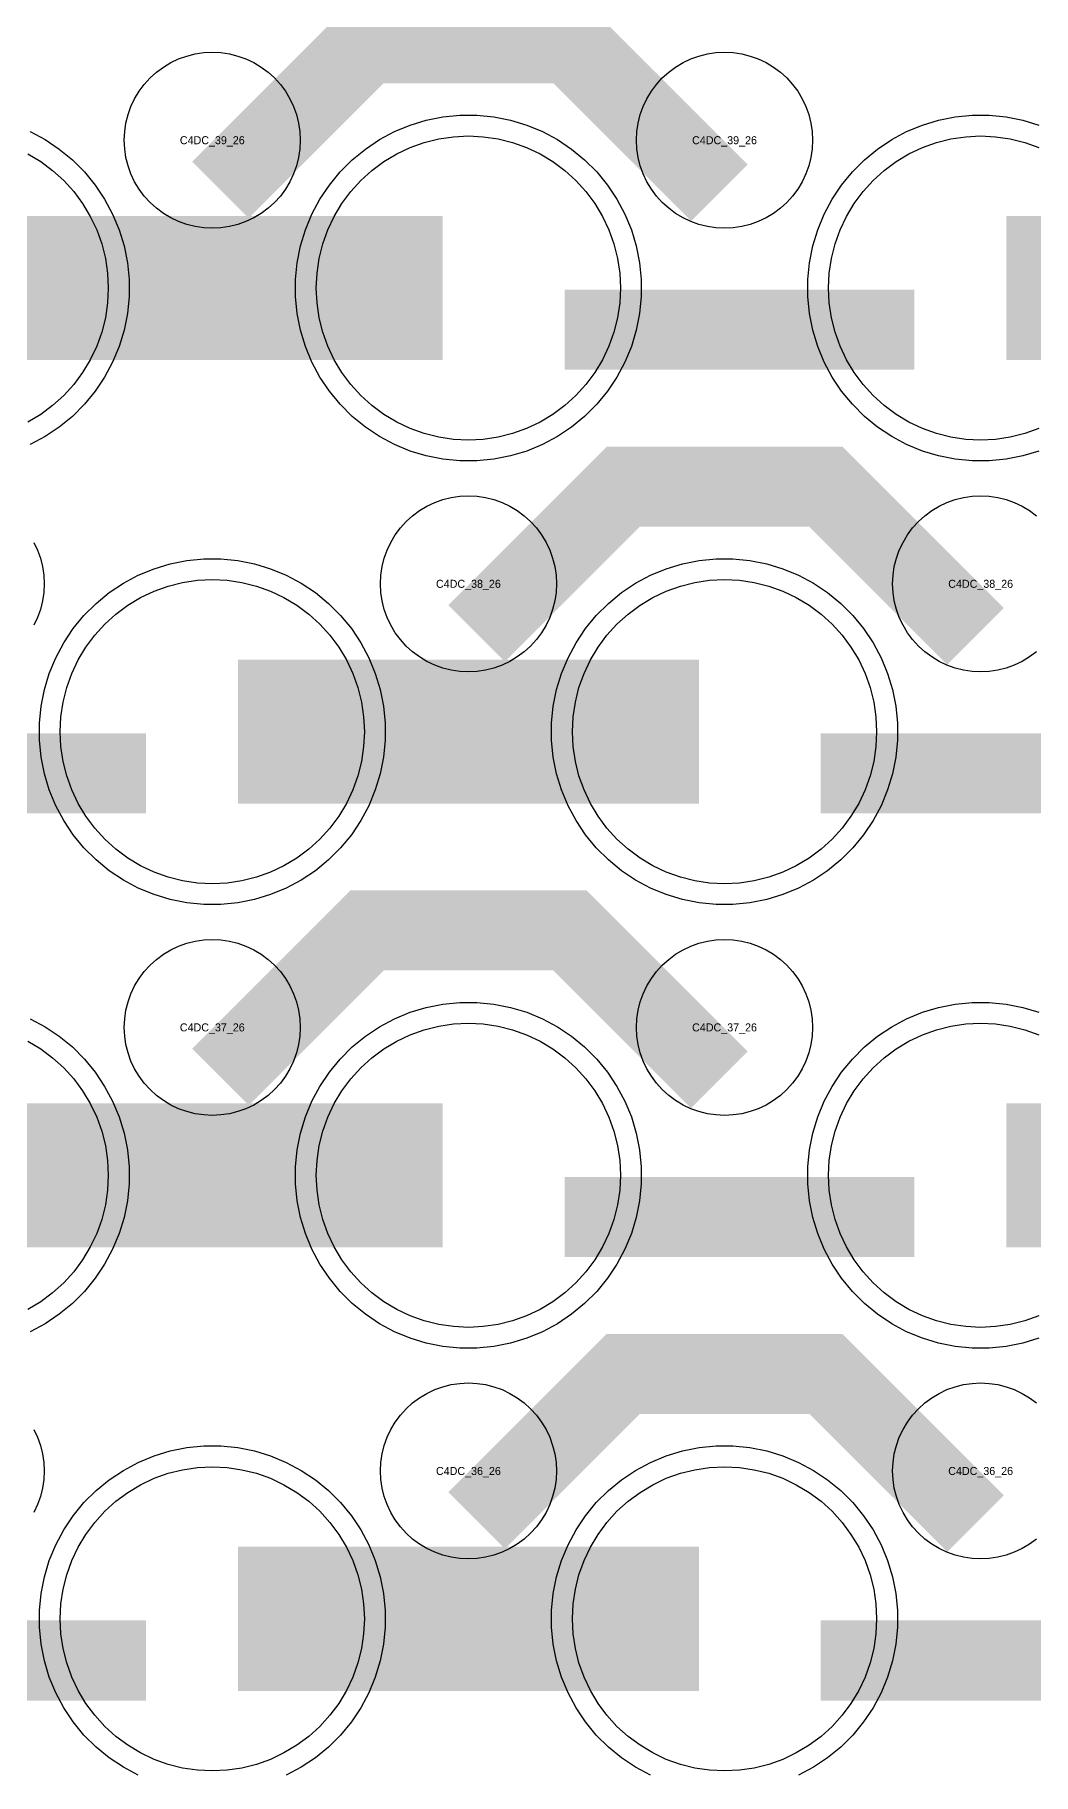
# Model space of a CAD drawing. Extents: x -11880 to 11880, y -14992 to 14992.
# Drawn here: x -3735 to -3424, y -9900 to -9356 of the extents above; entities that cross this region are included whole.
import ezdxf
from ezdxf.enums import TextEntityAlignment as Align

# ---------------------------------------------------------------- set-up
doc = ezdxf.new("R2010")
doc.units = 0
doc.header["$MEASUREMENT"] = 0
for name, color, linetype in [('GDS_775_DT_237', 138, 'CONTINUOUS'), ('RDL1_FS', 34, 'CONTINUOUS'), ('RDL_BS', 160, 'CONTINUOUS')]:
    doc.layers.add(name, color=color, linetype=linetype)

msp = doc.modelspace()

# ---------------------------------------------------------------- linework, layer by layer
at = {"layer": 'RDL1_FS', "color": 240, "true_color": 0xed1f24}
for points in [[(-3600, -9483.074), (-3604.657, -9482.845), (-3609.268, -9482.161), (-3613.791, -9481.029), (-3618.181, -9479.457), (-3622.395, -9477.465), (-3626.395, -9475.067), (-3630.14, -9472.289), (-3633.594, -9469.159), (-3636.724, -9465.705), (-3639.502, -9461.96), (-3641.9, -9457.96), (-3643.892, -9453.746), (-3645.464, -9449.356), (-3646.596, -9444.833), (-3647.28, -9440.222), (-3647.509, -9435.565), (-3647.28, -9430.908), (-3646.596, -9426.297), (-3645.464, -9421.774), (-3643.892, -9417.384), (-3641.9, -9413.17), (-3639.502, -9409.17), (-3636.724, -9405.425), (-3633.594, -9401.971), (-3630.14, -9398.841), (-3626.395, -9396.063), (-3622.395, -9393.665), (-3618.181, -9391.673), (-3613.791, -9390.101), (-3609.268, -9388.969), (-3604.657, -9388.285), (-3600, -9388.056), (-3595.343, -9388.285), (-3590.732, -9388.969), (-3586.209, -9390.101), (-3581.819, -9391.673), (-3577.605, -9393.665), (-3573.605, -9396.063), (-3569.86, -9398.841), (-3566.406, -9401.971), (-3563.276, -9405.425), (-3560.498, -9409.17), (-3558.1, -9413.17), (-3556.108, -9417.384), (-3554.536, -9421.774), (-3553.404, -9426.297), (-3552.72, -9430.908), (-3552.491, -9435.565), (-3552.72, -9440.222), (-3553.404, -9444.833), (-3554.536, -9449.356), (-3556.108, -9453.746), (-3558.1, -9457.96), (-3560.498, -9461.96), (-3563.276, -9465.705), (-3566.406, -9469.159), (-3569.86, -9472.289), (-3573.605, -9475.067), (-3577.605, -9477.465), (-3581.819, -9479.457), (-3586.209, -9481.029), (-3590.732, -9482.161), (-3595.343, -9482.845)], [(-3680, -9898.769), (-3684.657, -9898.54), (-3689.268, -9897.856), (-3693.791, -9896.724), (-3698.181, -9895.152), (-3702.395, -9893.16), (-3706.395, -9890.762), (-3710.14, -9887.984), (-3713.594, -9884.854), (-3716.724, -9881.4), (-3719.502, -9877.655), (-3721.9, -9873.655), (-3723.892, -9869.441), (-3725.464, -9865.051), (-3726.596, -9860.528), (-3727.28, -9855.917), (-3727.509, -9851.26), (-3727.28, -9846.603), (-3726.596, -9841.992), (-3725.464, -9837.469), (-3723.892, -9833.079), (-3721.9, -9828.865), (-3719.502, -9824.865), (-3716.724, -9821.12), (-3713.594, -9817.666), (-3710.14, -9814.536), (-3706.395, -9811.758), (-3702.395, -9809.36), (-3698.181, -9807.368), (-3693.791, -9805.796), (-3689.268, -9804.664), (-3684.657, -9803.98), (-3680, -9803.751), (-3675.343, -9803.98), (-3670.732, -9804.664), (-3666.209, -9805.796), (-3661.819, -9807.368), (-3657.605, -9809.36), (-3653.605, -9811.758), (-3649.86, -9814.536), (-3646.406, -9817.666), (-3643.276, -9821.12), (-3640.498, -9824.865), (-3638.1, -9828.865), (-3636.108, -9833.079), (-3634.536, -9837.469), (-3633.404, -9841.992), (-3632.72, -9846.603), (-3632.491, -9851.26), (-3632.72, -9855.917), (-3633.404, -9860.528), (-3634.536, -9865.051), (-3636.108, -9869.441), (-3638.1, -9873.655), (-3640.498, -9877.655), (-3643.276, -9881.4), (-3646.406, -9884.854), (-3649.86, -9887.984), (-3653.605, -9890.762), (-3657.605, -9893.16), (-3661.819, -9895.152), (-3666.209, -9896.724), (-3670.732, -9897.856), (-3675.343, -9898.54)], [(-3520, -9898.769), (-3524.657, -9898.54), (-3529.268, -9897.856), (-3533.791, -9896.724), (-3538.181, -9895.152), (-3542.395, -9893.16), (-3546.395, -9890.762), (-3550.14, -9887.984), (-3553.594, -9884.854), (-3556.724, -9881.4), (-3559.502, -9877.655), (-3561.9, -9873.655), (-3563.892, -9869.441), (-3565.464, -9865.051), (-3566.596, -9860.528), (-3567.28, -9855.917), (-3567.509, -9851.26), (-3567.28, -9846.603), (-3566.596, -9841.992), (-3565.464, -9837.469), (-3563.892, -9833.079), (-3561.9, -9828.865), (-3559.502, -9824.865), (-3556.724, -9821.12), (-3553.594, -9817.666), (-3550.14, -9814.536), (-3546.395, -9811.758), (-3542.395, -9809.36), (-3538.181, -9807.368), (-3533.791, -9805.796), (-3529.268, -9804.664), (-3524.657, -9803.98), (-3520, -9803.751), (-3515.343, -9803.98), (-3510.732, -9804.664), (-3506.209, -9805.796), (-3501.819, -9807.368), (-3497.605, -9809.36), (-3493.605, -9811.758), (-3489.86, -9814.536), (-3486.406, -9817.666), (-3483.276, -9821.12), (-3480.498, -9824.865), (-3478.1, -9828.865), (-3476.108, -9833.079), (-3474.536, -9837.469), (-3473.404, -9841.992), (-3472.72, -9846.603), (-3472.491, -9851.26), (-3472.72, -9855.917), (-3473.404, -9860.528), (-3474.536, -9865.051), (-3476.108, -9869.441), (-3478.1, -9873.655), (-3480.498, -9877.655), (-3483.276, -9881.4), (-3486.406, -9884.854), (-3489.86, -9887.984), (-3493.605, -9890.762), (-3497.605, -9893.16), (-3501.819, -9895.152), (-3506.209, -9896.724), (-3510.732, -9897.856), (-3515.343, -9898.54)]]:
    msp.add_lwpolyline(points, close=True, dxfattribs=at)
for points in [[(-3421.819, -9479.457), (-3426.209, -9481.029), (-3430.732, -9482.161), (-3435.343, -9482.845), (-3440, -9483.074), (-3444.657, -9482.845), (-3449.268, -9482.161), (-3453.791, -9481.029), (-3458.181, -9479.457), (-3462.395, -9477.465), (-3466.395, -9475.067), (-3470.14, -9472.289), (-3473.594, -9469.159), (-3476.724, -9465.705), (-3479.502, -9461.96), (-3481.9, -9457.96), (-3483.892, -9453.746), (-3485.464, -9449.356), (-3486.596, -9444.833), (-3487.28, -9440.222), (-3487.509, -9435.565), (-3487.28, -9430.908), (-3486.596, -9426.297), (-3485.464, -9421.774), (-3483.892, -9417.384), (-3481.9, -9413.17), (-3479.502, -9409.17), (-3476.724, -9405.425), (-3473.594, -9401.971), (-3470.14, -9398.841), (-3466.395, -9396.063), (-3462.395, -9393.665), (-3458.181, -9391.673), (-3453.791, -9390.101), (-3449.268, -9388.969), (-3444.657, -9388.285), (-3440, -9388.056), (-3435.343, -9388.285), (-3430.732, -9388.969), (-3426.209, -9390.101), (-3421.819, -9391.673)], [(-3737.605, -9393.665), (-3733.605, -9396.063), (-3729.86, -9398.841), (-3726.406, -9401.971), (-3723.276, -9405.425), (-3720.498, -9409.17), (-3718.1, -9413.17), (-3716.108, -9417.384), (-3714.536, -9421.774), (-3713.404, -9426.297), (-3712.72, -9430.908), (-3712.491, -9435.565), (-3712.72, -9440.222), (-3713.404, -9444.833), (-3714.536, -9449.356), (-3716.108, -9453.746), (-3718.1, -9457.96), (-3720.498, -9461.96), (-3723.276, -9465.705), (-3726.406, -9469.159), (-3729.86, -9472.289), (-3733.605, -9475.067), (-3737.605, -9477.465)]]:
    msp.add_lwpolyline(points, dxfattribs=at)
for points in [[(-3751.998, -9435.565, 45, 45, 0), (-3679.998, -9435.565, 45, 45, 0)], [(-3679.998, -9435.565, 45, 45, 0), (-3607.998, -9435.565, 45, 45, 0)], [(-3431.998, -9435.565, 45, 45, 0), (-3359.998, -9435.565, 45, 45, 0)], [(-3671.998, -9851.26, 45, 45, 0), (-3599.998, -9851.26, 45, 45, 0)], [(-3599.998, -9851.26, 45, 45, 0), (-3527.998, -9851.26, 45, 45, 0)]]:
    msp.add_lwpolyline(points, format="xyseb", dxfattribs=at)
at = {"layer": 'RDL1_FS'}
for points in [[(-3680, -9621.639), (-3684.657, -9621.41), (-3689.268, -9620.726), (-3693.791, -9619.594), (-3698.181, -9618.022), (-3702.395, -9616.03), (-3706.395, -9613.632), (-3710.14, -9610.854), (-3713.594, -9607.724), (-3716.724, -9604.27), (-3719.502, -9600.525), (-3721.9, -9596.525), (-3723.892, -9592.311), (-3725.464, -9587.921), (-3726.596, -9583.398), (-3727.28, -9578.787), (-3727.509, -9574.13), (-3727.28, -9569.473), (-3726.596, -9564.862), (-3725.464, -9560.339), (-3723.892, -9555.949), (-3721.9, -9551.735), (-3719.502, -9547.735), (-3716.724, -9543.99), (-3713.594, -9540.536), (-3710.14, -9537.406), (-3706.395, -9534.628), (-3702.395, -9532.23), (-3698.181, -9530.238), (-3693.791, -9528.666), (-3689.268, -9527.534), (-3684.657, -9526.85), (-3680, -9526.621), (-3675.343, -9526.85), (-3670.732, -9527.534), (-3666.209, -9528.666), (-3661.819, -9530.238), (-3657.605, -9532.23), (-3653.605, -9534.628), (-3649.86, -9537.406), (-3646.406, -9540.536), (-3643.276, -9543.99), (-3640.498, -9547.735), (-3638.1, -9551.735), (-3636.108, -9555.949), (-3634.536, -9560.339), (-3633.404, -9564.862), (-3632.72, -9569.473), (-3632.491, -9574.13), (-3632.72, -9578.787), (-3633.404, -9583.398), (-3634.536, -9587.921), (-3636.108, -9592.311), (-3638.1, -9596.525), (-3640.498, -9600.525), (-3643.276, -9604.27), (-3646.406, -9607.724), (-3649.86, -9610.854), (-3653.605, -9613.632), (-3657.605, -9616.03), (-3661.819, -9618.022), (-3666.209, -9619.594), (-3670.732, -9620.726), (-3675.343, -9621.41)], [(-3520, -9621.639), (-3524.657, -9621.41), (-3529.268, -9620.726), (-3533.791, -9619.594), (-3538.181, -9618.022), (-3542.395, -9616.03), (-3546.395, -9613.632), (-3550.14, -9610.854), (-3553.594, -9607.724), (-3556.724, -9604.27), (-3559.502, -9600.525), (-3561.9, -9596.525), (-3563.892, -9592.311), (-3565.464, -9587.921), (-3566.596, -9583.398), (-3567.28, -9578.787), (-3567.509, -9574.13), (-3567.28, -9569.473), (-3566.596, -9564.862), (-3565.464, -9560.339), (-3563.892, -9555.949), (-3561.9, -9551.735), (-3559.502, -9547.735), (-3556.724, -9543.99), (-3553.594, -9540.536), (-3550.14, -9537.406), (-3546.395, -9534.628), (-3542.395, -9532.23), (-3538.181, -9530.238), (-3533.791, -9528.666), (-3529.268, -9527.534), (-3524.657, -9526.85), (-3520, -9526.621), (-3515.343, -9526.85), (-3510.732, -9527.534), (-3506.209, -9528.666), (-3501.819, -9530.238), (-3497.605, -9532.23), (-3493.605, -9534.628), (-3489.86, -9537.406), (-3486.406, -9540.536), (-3483.276, -9543.99), (-3480.498, -9547.735), (-3478.1, -9551.735), (-3476.108, -9555.949), (-3474.536, -9560.339), (-3473.404, -9564.862), (-3472.72, -9569.473), (-3472.491, -9574.13), (-3472.72, -9578.787), (-3473.404, -9583.398), (-3474.536, -9587.921), (-3476.108, -9592.311), (-3478.1, -9596.525), (-3480.498, -9600.525), (-3483.276, -9604.27), (-3486.406, -9607.724), (-3489.86, -9610.854), (-3493.605, -9613.632), (-3497.605, -9616.03), (-3501.819, -9618.022), (-3506.209, -9619.594), (-3510.732, -9620.726), (-3515.343, -9621.41)], [(-3600, -9760.204), (-3604.657, -9759.975), (-3609.268, -9759.291), (-3613.791, -9758.159), (-3618.181, -9756.587), (-3622.395, -9754.595), (-3626.395, -9752.197), (-3630.14, -9749.419), (-3633.594, -9746.289), (-3636.724, -9742.835), (-3639.502, -9739.09), (-3641.9, -9735.09), (-3643.892, -9730.876), (-3645.464, -9726.486), (-3646.596, -9721.963), (-3647.28, -9717.352), (-3647.509, -9712.695), (-3647.28, -9708.038), (-3646.596, -9703.427), (-3645.464, -9698.904), (-3643.892, -9694.514), (-3641.9, -9690.3), (-3639.502, -9686.3), (-3636.724, -9682.555), (-3633.594, -9679.101), (-3630.14, -9675.971), (-3626.395, -9673.193), (-3622.395, -9670.795), (-3618.181, -9668.803), (-3613.791, -9667.231), (-3609.268, -9666.099), (-3604.657, -9665.415), (-3600, -9665.186), (-3595.343, -9665.415), (-3590.732, -9666.099), (-3586.209, -9667.231), (-3581.819, -9668.803), (-3577.605, -9670.795), (-3573.605, -9673.193), (-3569.86, -9675.971), (-3566.406, -9679.101), (-3563.276, -9682.555), (-3560.498, -9686.3), (-3558.1, -9690.3), (-3556.108, -9694.514), (-3554.536, -9698.904), (-3553.404, -9703.427), (-3552.72, -9708.038), (-3552.491, -9712.695), (-3552.72, -9717.352), (-3553.404, -9721.963), (-3554.536, -9726.486), (-3556.108, -9730.876), (-3558.1, -9735.09), (-3560.498, -9739.09), (-3563.276, -9742.835), (-3566.406, -9746.289), (-3569.86, -9749.419), (-3573.605, -9752.197), (-3577.605, -9754.595), (-3581.819, -9756.587), (-3586.209, -9758.159), (-3590.732, -9759.291), (-3595.343, -9759.975)]]:
    msp.add_lwpolyline(points, close=True, dxfattribs=at)
for points in [[(-3671.998, -9574.13, 45, 45, 0), (-3599.998, -9574.13, 45, 45, 0)], [(-3599.998, -9574.13, 45, 45, 0), (-3527.998, -9574.13, 45, 45, 0)], [(-3751.998, -9712.695, 45, 45, 0), (-3679.998, -9712.695, 45, 45, 0)], [(-3679.998, -9712.695, 45, 45, 0), (-3607.998, -9712.695, 45, 45, 0)], [(-3431.998, -9712.695, 45, 45, 0), (-3359.998, -9712.695, 45, 45, 0)]]:
    msp.add_lwpolyline(points, format="xyseb", dxfattribs=at)
for points in [[(-3421.819, -9756.587), (-3426.209, -9758.159), (-3430.732, -9759.291), (-3435.343, -9759.975), (-3440, -9760.204), (-3444.657, -9759.975), (-3449.268, -9759.291), (-3453.791, -9758.159), (-3458.181, -9756.587), (-3462.395, -9754.595), (-3466.395, -9752.197), (-3470.14, -9749.419), (-3473.594, -9746.289), (-3476.724, -9742.835), (-3479.502, -9739.09), (-3481.9, -9735.09), (-3483.892, -9730.876), (-3485.464, -9726.486), (-3486.596, -9721.963), (-3487.28, -9717.352), (-3487.509, -9712.695), (-3487.28, -9708.038), (-3486.596, -9703.427), (-3485.464, -9698.904), (-3483.892, -9694.514), (-3481.9, -9690.3), (-3479.502, -9686.3), (-3476.724, -9682.555), (-3473.594, -9679.101), (-3470.14, -9675.971), (-3466.395, -9673.193), (-3462.395, -9670.795), (-3458.181, -9668.803), (-3453.791, -9667.231), (-3449.268, -9666.099), (-3444.657, -9665.415), (-3440, -9665.186), (-3435.343, -9665.415), (-3430.732, -9666.099), (-3426.209, -9667.231), (-3421.819, -9668.803)], [(-3737.605, -9670.795), (-3733.605, -9673.193), (-3729.86, -9675.971), (-3726.406, -9679.101), (-3723.276, -9682.555), (-3720.498, -9686.3), (-3718.1, -9690.3), (-3716.108, -9694.514), (-3714.536, -9698.904), (-3713.404, -9703.427), (-3712.72, -9708.038), (-3712.491, -9712.695), (-3712.72, -9717.352), (-3713.404, -9721.963), (-3714.536, -9726.486), (-3716.108, -9730.876), (-3718.1, -9735.09), (-3720.498, -9739.09), (-3723.276, -9742.835), (-3726.406, -9746.289), (-3729.86, -9749.419), (-3733.605, -9752.197), (-3737.605, -9754.595)]]:
    msp.add_lwpolyline(points, dxfattribs=at)
at = {"layer": 'RDL_BS'}
for points in [[(-3677.438, -9404.879, 25, 25, 0), (-3631.623, -9359.064, 25, 25, 0), (-3598.07, -9359.064, 25, 25, 0)], [(-3521.599, -9405.778, 25, 25, 0), (-3568.313, -9359.064, 25, 25, 0), (-3598.071, -9359.064, 25, 25, 0)], [(-3597.438, -9543.444, 25, 25, 0), (-3551.623, -9497.629, 25, 25, 0), (-3518.07, -9497.629, 25, 25, 0)], [(-3441.599, -9544.343, 25, 25, 0), (-3488.313, -9497.629, 25, 25, 0), (-3518.071, -9497.629, 25, 25, 0)], [(-3809.984, -9587.143, 25, 25, 0), (-3700.719, -9587.143, 25, 25, 0)], [(-3489.984, -9587.143, 25, 25, 0), (-3380.719, -9587.143, 25, 25, 0)], [(-3677.438, -9682.009, 25, 25, 0), (-3631.623, -9636.194, 25, 25, 0), (-3598.07, -9636.194, 25, 25, 0)], [(-3521.599, -9682.908, 25, 25, 0), (-3568.313, -9636.194, 25, 25, 0), (-3598.071, -9636.194, 25, 25, 0)], [(-3569.984, -9725.708, 25, 25, 0), (-3460.719, -9725.708, 25, 25, 0)], [(-3597.438, -9820.574, 25, 25, 0), (-3551.623, -9774.759, 25, 25, 0), (-3518.07, -9774.759, 25, 25, 0)], [(-3441.599, -9821.473, 25, 25, 0), (-3488.313, -9774.759, 25, 25, 0), (-3518.071, -9774.759, 25, 25, 0)]]:
    msp.add_lwpolyline(points, format="xyseb", dxfattribs=at)
for points in [[(-3680, -9416.871), (-3682.693, -9416.739), (-3685.365, -9416.343), (-3687.984, -9415.686), (-3690.519, -9414.779), (-3692.956, -9413.627), (-3695.28, -9412.234), (-3697.443, -9410.631), (-3699.442, -9408.819), (-3701.254, -9406.82), (-3702.857, -9404.657), (-3704.25, -9402.333), (-3705.402, -9399.896), (-3706.309, -9397.361), (-3706.966, -9394.742), (-3707.362, -9392.07), (-3707.494, -9389.377), (-3707.362, -9386.684), (-3706.966, -9384.012), (-3706.309, -9381.393), (-3705.402, -9378.858), (-3704.25, -9376.421), (-3702.857, -9374.097), (-3701.254, -9371.934), (-3699.442, -9369.935), (-3697.443, -9368.123), (-3695.28, -9366.52), (-3692.956, -9365.127), (-3690.519, -9363.975), (-3687.984, -9363.068), (-3685.365, -9362.411), (-3682.693, -9362.015), (-3680, -9361.883), (-3677.307, -9362.015), (-3674.635, -9362.411), (-3672.016, -9363.068), (-3669.481, -9363.975), (-3667.044, -9365.127), (-3664.72, -9366.52), (-3662.557, -9368.123), (-3660.558, -9369.935), (-3658.746, -9371.934), (-3657.143, -9374.097), (-3655.75, -9376.421), (-3654.598, -9378.858), (-3653.691, -9381.393), (-3653.034, -9384.012), (-3652.638, -9386.684), (-3652.506, -9389.377), (-3652.638, -9392.07), (-3653.034, -9394.742), (-3653.691, -9397.361), (-3654.598, -9399.896), (-3655.75, -9402.333), (-3657.143, -9404.657), (-3658.746, -9406.82), (-3660.558, -9408.819), (-3662.557, -9410.631), (-3664.72, -9412.234), (-3667.044, -9413.627), (-3669.481, -9414.779), (-3672.016, -9415.686), (-3674.635, -9416.343), (-3677.307, -9416.739)], [(-3520, -9416.871), (-3522.693, -9416.739), (-3525.365, -9416.343), (-3527.984, -9415.686), (-3530.519, -9414.779), (-3532.956, -9413.627), (-3535.28, -9412.234), (-3537.443, -9410.631), (-3539.442, -9408.819), (-3541.254, -9406.82), (-3542.857, -9404.657), (-3544.25, -9402.333), (-3545.402, -9399.896), (-3546.309, -9397.361), (-3546.966, -9394.742), (-3547.362, -9392.07), (-3547.494, -9389.377), (-3547.362, -9386.684), (-3546.966, -9384.012), (-3546.309, -9381.393), (-3545.402, -9378.858), (-3544.25, -9376.421), (-3542.857, -9374.097), (-3541.254, -9371.934), (-3539.442, -9369.935), (-3537.443, -9368.123), (-3535.28, -9366.52), (-3532.956, -9365.127), (-3530.519, -9363.975), (-3527.984, -9363.068), (-3525.365, -9362.411), (-3522.693, -9362.015), (-3520, -9361.883), (-3517.307, -9362.015), (-3514.635, -9362.411), (-3512.016, -9363.068), (-3509.481, -9363.975), (-3507.044, -9365.127), (-3504.72, -9366.52), (-3502.557, -9368.123), (-3500.558, -9369.935), (-3498.746, -9371.934), (-3497.143, -9374.097), (-3495.75, -9376.421), (-3494.598, -9378.858), (-3493.691, -9381.393), (-3493.034, -9384.012), (-3492.638, -9386.684), (-3492.506, -9389.377), (-3492.638, -9392.07), (-3493.034, -9394.742), (-3493.691, -9397.361), (-3494.598, -9399.896), (-3495.75, -9402.333), (-3497.143, -9404.657), (-3498.746, -9406.82), (-3500.558, -9408.819), (-3502.557, -9410.631), (-3504.72, -9412.234), (-3507.044, -9413.627), (-3509.481, -9414.779), (-3512.016, -9415.686), (-3514.635, -9416.343), (-3517.307, -9416.739)], [(-3600, -9555.436), (-3602.693, -9555.304), (-3605.365, -9554.908), (-3607.984, -9554.251), (-3610.519, -9553.344), (-3612.956, -9552.192), (-3615.28, -9550.799), (-3617.443, -9549.196), (-3619.442, -9547.384), (-3621.254, -9545.385), (-3622.857, -9543.222), (-3624.25, -9540.898), (-3625.402, -9538.461), (-3626.309, -9535.926), (-3626.966, -9533.307), (-3627.362, -9530.635), (-3627.494, -9527.942), (-3627.362, -9525.249), (-3626.966, -9522.577), (-3626.309, -9519.958), (-3625.402, -9517.423), (-3624.25, -9514.986), (-3622.857, -9512.662), (-3621.254, -9510.499), (-3619.442, -9508.5), (-3617.443, -9506.688), (-3615.28, -9505.085), (-3612.956, -9503.692), (-3610.519, -9502.54), (-3607.984, -9501.633), (-3605.365, -9500.976), (-3602.693, -9500.58), (-3600, -9500.448), (-3597.307, -9500.58), (-3594.635, -9500.976), (-3592.016, -9501.633), (-3589.481, -9502.54), (-3587.044, -9503.692), (-3584.72, -9505.085), (-3582.557, -9506.688), (-3580.558, -9508.5), (-3578.746, -9510.499), (-3577.143, -9512.662), (-3575.75, -9514.986), (-3574.598, -9517.423), (-3573.691, -9519.958), (-3573.034, -9522.577), (-3572.638, -9525.249), (-3572.506, -9527.942), (-3572.638, -9530.635), (-3573.034, -9533.307), (-3573.691, -9535.926), (-3574.598, -9538.461), (-3575.75, -9540.898), (-3577.143, -9543.222), (-3578.746, -9545.385), (-3580.558, -9547.384), (-3582.557, -9549.196), (-3584.72, -9550.799), (-3587.044, -9552.192), (-3589.481, -9553.344), (-3592.016, -9554.251), (-3594.635, -9554.908), (-3597.307, -9555.304)], [(-3682.644, -9628.13), (-3687.938, -9627.613), (-3693.165, -9626.567), (-3698.205, -9625.036), (-3703.115, -9623.005), (-3707.777, -9620.513), (-3712.191, -9617.566), (-3716.292, -9614.204), (-3720.074, -9610.422), (-3723.436, -9606.321), (-3726.383, -9601.907), (-3728.875, -9597.245), (-3730.906, -9592.335), (-3732.437, -9587.295), (-3733.483, -9582.068), (-3734, -9576.774), (-3734, -9571.486), (-3733.483, -9566.192), (-3732.437, -9560.965), (-3730.906, -9555.925), (-3728.875, -9551.015), (-3726.383, -9546.353), (-3723.436, -9541.939), (-3720.074, -9537.838), (-3716.292, -9534.056), (-3712.191, -9530.694), (-3707.777, -9527.747), (-3703.115, -9525.255), (-3698.205, -9523.224), (-3693.165, -9521.693), (-3687.938, -9520.647), (-3682.644, -9520.13), (-3677.356, -9520.13), (-3672.062, -9520.647), (-3666.835, -9521.693), (-3661.795, -9523.224), (-3656.885, -9525.255), (-3652.223, -9527.747), (-3647.809, -9530.694), (-3643.708, -9534.056), (-3639.926, -9537.838), (-3636.564, -9541.939), (-3633.617, -9546.353), (-3631.125, -9551.015), (-3629.094, -9555.925), (-3627.563, -9560.965), (-3626.517, -9566.192), (-3626, -9571.486), (-3626, -9576.774), (-3626.517, -9582.068), (-3627.563, -9587.295), (-3629.094, -9592.335), (-3631.125, -9597.245), (-3633.617, -9601.907), (-3636.564, -9606.321), (-3639.926, -9610.422), (-3643.708, -9614.204), (-3647.809, -9617.566), (-3652.223, -9620.513), (-3656.885, -9623.005), (-3661.795, -9625.036), (-3666.835, -9626.567), (-3672.062, -9627.613), (-3677.356, -9628.13)], [(-3522.644, -9628.13), (-3527.938, -9627.613), (-3533.165, -9626.567), (-3538.205, -9625.036), (-3543.115, -9623.005), (-3547.777, -9620.513), (-3552.191, -9617.566), (-3556.292, -9614.204), (-3560.074, -9610.422), (-3563.436, -9606.321), (-3566.383, -9601.907), (-3568.875, -9597.245), (-3570.906, -9592.335), (-3572.437, -9587.295), (-3573.483, -9582.068), (-3574, -9576.774), (-3574, -9571.486), (-3573.483, -9566.192), (-3572.437, -9560.965), (-3570.906, -9555.925), (-3568.875, -9551.015), (-3566.383, -9546.353), (-3563.436, -9541.939), (-3560.074, -9537.838), (-3556.292, -9534.056), (-3552.191, -9530.694), (-3547.777, -9527.747), (-3543.115, -9525.255), (-3538.205, -9523.224), (-3533.165, -9521.693), (-3527.938, -9520.647), (-3522.644, -9520.13), (-3517.356, -9520.13), (-3512.062, -9520.647), (-3506.835, -9521.693), (-3501.795, -9523.224), (-3496.885, -9525.255), (-3492.223, -9527.747), (-3487.809, -9530.694), (-3483.708, -9534.056), (-3479.926, -9537.838), (-3476.564, -9541.939), (-3473.617, -9546.353), (-3471.125, -9551.015), (-3469.094, -9555.925), (-3467.563, -9560.965), (-3466.517, -9566.192), (-3466, -9571.486), (-3466, -9576.774), (-3466.517, -9582.068), (-3467.563, -9587.295), (-3469.094, -9592.335), (-3471.125, -9597.245), (-3473.617, -9601.907), (-3476.564, -9606.321), (-3479.926, -9610.422), (-3483.708, -9614.204), (-3487.809, -9617.566), (-3492.223, -9620.513), (-3496.885, -9623.005), (-3501.795, -9625.036), (-3506.835, -9626.567), (-3512.062, -9627.613), (-3517.356, -9628.13)], [(-3680, -9694.001), (-3682.693, -9693.869), (-3685.365, -9693.473), (-3687.984, -9692.816), (-3690.519, -9691.909), (-3692.956, -9690.757), (-3695.28, -9689.364), (-3697.443, -9687.761), (-3699.442, -9685.949), (-3701.254, -9683.95), (-3702.857, -9681.787), (-3704.25, -9679.463), (-3705.402, -9677.026), (-3706.309, -9674.491), (-3706.966, -9671.872), (-3707.362, -9669.2), (-3707.494, -9666.507), (-3707.362, -9663.814), (-3706.966, -9661.142), (-3706.309, -9658.523), (-3705.402, -9655.988), (-3704.25, -9653.551), (-3702.857, -9651.227), (-3701.254, -9649.064), (-3699.442, -9647.065), (-3697.443, -9645.253), (-3695.28, -9643.65), (-3692.956, -9642.257), (-3690.519, -9641.105), (-3687.984, -9640.198), (-3685.365, -9639.541), (-3682.693, -9639.145), (-3680, -9639.013), (-3677.307, -9639.145), (-3674.635, -9639.541), (-3672.016, -9640.198), (-3669.481, -9641.105), (-3667.044, -9642.257), (-3664.72, -9643.65), (-3662.557, -9645.253), (-3660.558, -9647.065), (-3658.746, -9649.064), (-3657.143, -9651.227), (-3655.75, -9653.551), (-3654.598, -9655.988), (-3653.691, -9658.523), (-3653.034, -9661.142), (-3652.638, -9663.814), (-3652.506, -9666.507), (-3652.638, -9669.2), (-3653.034, -9671.872), (-3653.691, -9674.491), (-3654.598, -9677.026), (-3655.75, -9679.463), (-3657.143, -9681.787), (-3658.746, -9683.95), (-3660.558, -9685.949), (-3662.557, -9687.761), (-3664.72, -9689.364), (-3667.044, -9690.757), (-3669.481, -9691.909), (-3672.016, -9692.816), (-3674.635, -9693.473), (-3677.307, -9693.869)], [(-3520, -9694.001), (-3522.693, -9693.869), (-3525.365, -9693.473), (-3527.984, -9692.816), (-3530.519, -9691.909), (-3532.956, -9690.757), (-3535.28, -9689.364), (-3537.443, -9687.761), (-3539.442, -9685.949), (-3541.254, -9683.95), (-3542.857, -9681.787), (-3544.25, -9679.463), (-3545.402, -9677.026), (-3546.309, -9674.491), (-3546.966, -9671.872), (-3547.362, -9669.2), (-3547.494, -9666.507), (-3547.362, -9663.814), (-3546.966, -9661.142), (-3546.309, -9658.523), (-3545.402, -9655.988), (-3544.25, -9653.551), (-3542.857, -9651.227), (-3541.254, -9649.064), (-3539.442, -9647.065), (-3537.443, -9645.253), (-3535.28, -9643.65), (-3532.956, -9642.257), (-3530.519, -9641.105), (-3527.984, -9640.198), (-3525.365, -9639.541), (-3522.693, -9639.145), (-3520, -9639.013), (-3517.307, -9639.145), (-3514.635, -9639.541), (-3512.016, -9640.198), (-3509.481, -9641.105), (-3507.044, -9642.257), (-3504.72, -9643.65), (-3502.557, -9645.253), (-3500.558, -9647.065), (-3498.746, -9649.064), (-3497.143, -9651.227), (-3495.75, -9653.551), (-3494.598, -9655.988), (-3493.691, -9658.523), (-3493.034, -9661.142), (-3492.638, -9663.814), (-3492.506, -9666.507), (-3492.638, -9669.2), (-3493.034, -9671.872), (-3493.691, -9674.491), (-3494.598, -9677.026), (-3495.75, -9679.463), (-3497.143, -9681.787), (-3498.746, -9683.95), (-3500.558, -9685.949), (-3502.557, -9687.761), (-3504.72, -9689.364), (-3507.044, -9690.757), (-3509.481, -9691.909), (-3512.016, -9692.816), (-3514.635, -9693.473), (-3517.307, -9693.869)], [(-3602.644, -9766.695), (-3607.938, -9766.178), (-3613.165, -9765.132), (-3618.205, -9763.601), (-3623.115, -9761.57), (-3627.777, -9759.078), (-3632.191, -9756.131), (-3636.292, -9752.769), (-3640.074, -9748.987), (-3643.436, -9744.886), (-3646.383, -9740.472), (-3648.875, -9735.81), (-3650.906, -9730.9), (-3652.437, -9725.86), (-3653.483, -9720.633), (-3654, -9715.339), (-3654, -9710.051), (-3653.483, -9704.757), (-3652.437, -9699.53), (-3650.906, -9694.49), (-3648.875, -9689.58), (-3646.383, -9684.918), (-3643.436, -9680.504), (-3640.074, -9676.403), (-3636.292, -9672.621), (-3632.191, -9669.259), (-3627.777, -9666.312), (-3623.115, -9663.82), (-3618.205, -9661.789), (-3613.165, -9660.258), (-3607.938, -9659.212), (-3602.644, -9658.695), (-3597.356, -9658.695), (-3592.062, -9659.212), (-3586.835, -9660.258), (-3581.795, -9661.789), (-3576.885, -9663.82), (-3572.223, -9666.312), (-3567.809, -9669.259), (-3563.708, -9672.621), (-3559.926, -9676.403), (-3556.564, -9680.504), (-3553.617, -9684.918), (-3551.125, -9689.58), (-3549.094, -9694.49), (-3547.563, -9699.53), (-3546.517, -9704.757), (-3546, -9710.051), (-3546, -9715.339), (-3546.517, -9720.633), (-3547.563, -9725.86), (-3549.094, -9730.9), (-3551.125, -9735.81), (-3553.617, -9740.472), (-3556.564, -9744.886), (-3559.926, -9748.987), (-3563.708, -9752.769), (-3567.809, -9756.131), (-3572.223, -9759.078), (-3576.885, -9761.57), (-3581.795, -9763.601), (-3586.835, -9765.132), (-3592.062, -9766.178), (-3597.356, -9766.695)], [(-3600, -9832.566), (-3602.693, -9832.434), (-3605.365, -9832.038), (-3607.984, -9831.381), (-3610.519, -9830.474), (-3612.956, -9829.322), (-3615.28, -9827.929), (-3617.443, -9826.326), (-3619.442, -9824.514), (-3621.254, -9822.515), (-3622.857, -9820.352), (-3624.25, -9818.028), (-3625.402, -9815.591), (-3626.309, -9813.056), (-3626.966, -9810.437), (-3627.362, -9807.765), (-3627.494, -9805.072), (-3627.362, -9802.379), (-3626.966, -9799.707), (-3626.309, -9797.088), (-3625.402, -9794.553), (-3624.25, -9792.116), (-3622.857, -9789.792), (-3621.254, -9787.629), (-3619.442, -9785.63), (-3617.443, -9783.818), (-3615.28, -9782.215), (-3612.956, -9780.822), (-3610.519, -9779.67), (-3607.984, -9778.763), (-3605.365, -9778.106), (-3602.693, -9777.71), (-3600, -9777.578), (-3597.307, -9777.71), (-3594.635, -9778.106), (-3592.016, -9778.763), (-3589.481, -9779.67), (-3587.044, -9780.822), (-3584.72, -9782.215), (-3582.557, -9783.818), (-3580.558, -9785.63), (-3578.746, -9787.629), (-3577.143, -9789.792), (-3575.75, -9792.116), (-3574.598, -9794.553), (-3573.691, -9797.088), (-3573.034, -9799.707), (-3572.638, -9802.379), (-3572.506, -9805.072), (-3572.638, -9807.765), (-3573.034, -9810.437), (-3573.691, -9813.056), (-3574.598, -9815.591), (-3575.75, -9818.028), (-3577.143, -9820.352), (-3578.746, -9822.515), (-3580.558, -9824.514), (-3582.557, -9826.326), (-3584.72, -9827.929), (-3587.044, -9829.322), (-3589.481, -9830.474), (-3592.016, -9831.381), (-3594.635, -9832.038), (-3597.307, -9832.434)]]:
    msp.add_lwpolyline(points, close=True, dxfattribs=at)
at = {"layer": 'RDL_BS', "color": 240, "true_color": 0xed1f24}
msp.add_lwpolyline([(-3602.644, -9489.565), (-3607.938, -9489.048), (-3613.165, -9488.002), (-3618.205, -9486.471), (-3623.115, -9484.44), (-3627.777, -9481.948), (-3632.191, -9479.001), (-3636.292, -9475.639), (-3640.074, -9471.857), (-3643.436, -9467.756), (-3646.383, -9463.342), (-3648.875, -9458.68), (-3650.906, -9453.77), (-3652.437, -9448.73), (-3653.483, -9443.503), (-3654, -9438.209), (-3654, -9432.921), (-3653.483, -9427.627), (-3652.437, -9422.4), (-3650.906, -9417.36), (-3648.875, -9412.45), (-3646.383, -9407.788), (-3643.436, -9403.374), (-3640.074, -9399.273), (-3636.292, -9395.491), (-3632.191, -9392.129), (-3627.777, -9389.182), (-3623.115, -9386.69), (-3618.205, -9384.659), (-3613.165, -9383.128), (-3607.938, -9382.082), (-3602.644, -9381.565), (-3597.356, -9381.565), (-3592.062, -9382.082), (-3586.835, -9383.128), (-3581.795, -9384.659), (-3576.885, -9386.69), (-3572.223, -9389.182), (-3567.809, -9392.129), (-3563.708, -9395.491), (-3559.926, -9399.273), (-3556.564, -9403.374), (-3553.617, -9407.788), (-3551.125, -9412.45), (-3549.094, -9417.36), (-3547.563, -9422.4), (-3546.517, -9427.627), (-3546, -9432.921), (-3546, -9438.209), (-3546.517, -9443.503), (-3547.563, -9448.73), (-3549.094, -9453.77), (-3551.125, -9458.68), (-3553.617, -9463.342), (-3556.564, -9467.756), (-3559.926, -9471.857), (-3563.708, -9475.639), (-3567.809, -9479.001), (-3572.223, -9481.948), (-3576.885, -9484.44), (-3581.795, -9486.471), (-3586.835, -9488.002), (-3592.062, -9489.048), (-3597.356, -9489.565)], close=True, dxfattribs=at)
for points in [[(-3421.795, -9486.471), (-3426.835, -9488.002), (-3432.062, -9489.048), (-3437.356, -9489.565), (-3442.644, -9489.565), (-3447.938, -9489.048), (-3453.165, -9488.002), (-3458.205, -9486.471), (-3463.115, -9484.44), (-3467.777, -9481.948), (-3472.191, -9479.001), (-3476.292, -9475.639), (-3480.074, -9471.857), (-3483.436, -9467.756), (-3486.383, -9463.342), (-3488.875, -9458.68), (-3490.906, -9453.77), (-3492.437, -9448.73), (-3493.483, -9443.503), (-3494, -9438.209), (-3494, -9432.921), (-3493.483, -9427.627), (-3492.437, -9422.4), (-3490.906, -9417.36), (-3488.875, -9412.45), (-3486.383, -9407.788), (-3483.436, -9403.374), (-3480.074, -9399.273), (-3476.292, -9395.491), (-3472.191, -9392.129), (-3467.777, -9389.182), (-3463.115, -9386.69), (-3458.205, -9384.659), (-3453.165, -9383.128), (-3447.938, -9382.082), (-3442.644, -9381.565), (-3437.356, -9381.565), (-3432.062, -9382.082), (-3426.835, -9383.128), (-3421.795, -9384.659)], [(-3736.885, -9386.69), (-3732.223, -9389.182), (-3727.809, -9392.129), (-3723.708, -9395.491), (-3719.926, -9399.273), (-3716.564, -9403.374), (-3713.617, -9407.788), (-3711.125, -9412.45), (-3709.094, -9417.36), (-3707.563, -9422.4), (-3706.517, -9427.627), (-3706, -9432.921), (-3706, -9438.209), (-3706.517, -9443.503), (-3707.563, -9448.73), (-3709.094, -9453.77), (-3711.125, -9458.68), (-3713.617, -9463.342), (-3716.564, -9467.756), (-3719.926, -9471.857), (-3723.708, -9475.639), (-3727.809, -9479.001), (-3732.223, -9481.948), (-3736.885, -9484.44)], [(-3703.115, -9900.135), (-3707.777, -9897.643), (-3712.191, -9894.696), (-3716.292, -9891.334), (-3720.074, -9887.552), (-3723.436, -9883.451), (-3726.383, -9879.037), (-3728.875, -9874.375), (-3730.906, -9869.465), (-3732.437, -9864.425), (-3733.483, -9859.198), (-3734, -9853.904), (-3734, -9848.616), (-3733.483, -9843.322), (-3732.437, -9838.095), (-3730.906, -9833.055), (-3728.875, -9828.145), (-3726.383, -9823.483), (-3723.436, -9819.069), (-3720.074, -9814.968), (-3716.292, -9811.186), (-3712.191, -9807.824), (-3707.777, -9804.877), (-3703.115, -9802.385), (-3698.205, -9800.354), (-3693.165, -9798.823), (-3687.938, -9797.777), (-3682.644, -9797.26), (-3677.356, -9797.26), (-3672.062, -9797.777), (-3666.835, -9798.823), (-3661.795, -9800.354), (-3656.885, -9802.385), (-3652.223, -9804.877), (-3647.809, -9807.824), (-3643.708, -9811.186), (-3639.926, -9814.968), (-3636.564, -9819.069), (-3633.617, -9823.483), (-3631.125, -9828.145), (-3629.094, -9833.055), (-3627.563, -9838.095), (-3626.517, -9843.322), (-3626, -9848.616), (-3626, -9853.904), (-3626.517, -9859.198), (-3627.563, -9864.425), (-3629.094, -9869.465), (-3631.125, -9874.375), (-3633.617, -9879.037), (-3636.564, -9883.451), (-3639.926, -9887.552), (-3643.708, -9891.334), (-3647.809, -9894.696), (-3652.223, -9897.643), (-3656.885, -9900.135)], [(-3543.115, -9900.135), (-3547.777, -9897.643), (-3552.191, -9894.696), (-3556.292, -9891.334), (-3560.074, -9887.552), (-3563.436, -9883.451), (-3566.383, -9879.037), (-3568.875, -9874.375), (-3570.906, -9869.465), (-3572.437, -9864.425), (-3573.483, -9859.198), (-3574, -9853.904), (-3574, -9848.616), (-3573.483, -9843.322), (-3572.437, -9838.095), (-3570.906, -9833.055), (-3568.875, -9828.145), (-3566.383, -9823.483), (-3563.436, -9819.069), (-3560.074, -9814.968), (-3556.292, -9811.186), (-3552.191, -9807.824), (-3547.777, -9804.877), (-3543.115, -9802.385), (-3538.205, -9800.354), (-3533.165, -9798.823), (-3527.938, -9797.777), (-3522.644, -9797.26), (-3517.356, -9797.26), (-3512.062, -9797.777), (-3506.835, -9798.823), (-3501.795, -9800.354), (-3496.885, -9802.385), (-3492.223, -9804.877), (-3487.809, -9807.824), (-3483.708, -9811.186), (-3479.926, -9814.968), (-3476.564, -9819.069), (-3473.617, -9823.483), (-3471.125, -9828.145), (-3469.094, -9833.055), (-3467.563, -9838.095), (-3466.517, -9843.322), (-3466, -9848.616), (-3466, -9853.904), (-3466.517, -9859.198), (-3467.563, -9864.425), (-3469.094, -9869.465), (-3471.125, -9874.375), (-3473.617, -9879.037), (-3476.564, -9883.451), (-3479.926, -9887.552), (-3483.708, -9891.334), (-3487.809, -9894.696), (-3492.223, -9897.643), (-3496.885, -9900.135)]]:
    msp.add_lwpolyline(points, dxfattribs=at)
for points in [[(-3569.984, -9448.578, 25, 25, 0), (-3460.719, -9448.578, 25, 25, 0)], [(-3809.984, -9864.273, 25, 25, 0), (-3700.719, -9864.273, 25, 25, 0)], [(-3489.984, -9864.273, 25, 25, 0), (-3380.719, -9864.273, 25, 25, 0)]]:
    msp.add_lwpolyline(points, format="xyseb", dxfattribs=at)
at = {"layer": 'RDL_BS'}
for points in [[(-3422.557, -9549.196), (-3424.72, -9550.799), (-3427.044, -9552.192), (-3429.481, -9553.344), (-3432.016, -9554.251), (-3434.635, -9554.908), (-3437.307, -9555.304), (-3440, -9555.436), (-3442.693, -9555.304), (-3445.365, -9554.908), (-3447.984, -9554.251), (-3450.519, -9553.344), (-3452.956, -9552.192), (-3455.28, -9550.799), (-3457.443, -9549.196), (-3459.442, -9547.384), (-3461.254, -9545.385), (-3462.857, -9543.222), (-3464.25, -9540.898), (-3465.402, -9538.461), (-3466.309, -9535.926), (-3466.966, -9533.307), (-3467.362, -9530.635), (-3467.494, -9527.942), (-3467.362, -9525.249), (-3466.966, -9522.577), (-3466.309, -9519.958), (-3465.402, -9517.423), (-3464.25, -9514.986), (-3462.857, -9512.662), (-3461.254, -9510.499), (-3459.442, -9508.5), (-3457.443, -9506.688), (-3455.28, -9505.085), (-3452.956, -9503.692), (-3450.519, -9502.54), (-3447.984, -9501.633), (-3445.365, -9500.976), (-3442.693, -9500.58), (-3440, -9500.448), (-3437.307, -9500.58), (-3434.635, -9500.976), (-3432.016, -9501.633), (-3429.481, -9502.54), (-3427.044, -9503.692), (-3424.72, -9505.085), (-3422.557, -9506.688)], [(-3735.75, -9514.986), (-3734.598, -9517.423), (-3733.691, -9519.958), (-3733.034, -9522.577), (-3732.638, -9525.249), (-3732.506, -9527.942), (-3732.638, -9530.635), (-3733.034, -9533.307), (-3733.691, -9535.926), (-3734.598, -9538.461), (-3735.75, -9540.898)], [(-3421.795, -9763.601), (-3426.835, -9765.132), (-3432.062, -9766.178), (-3437.356, -9766.695), (-3442.644, -9766.695), (-3447.938, -9766.178), (-3453.165, -9765.132), (-3458.205, -9763.601), (-3463.115, -9761.57), (-3467.777, -9759.078), (-3472.191, -9756.131), (-3476.292, -9752.769), (-3480.074, -9748.987), (-3483.436, -9744.886), (-3486.383, -9740.472), (-3488.875, -9735.81), (-3490.906, -9730.9), (-3492.437, -9725.86), (-3493.483, -9720.633), (-3494, -9715.339), (-3494, -9710.051), (-3493.483, -9704.757), (-3492.437, -9699.53), (-3490.906, -9694.49), (-3488.875, -9689.58), (-3486.383, -9684.918), (-3483.436, -9680.504), (-3480.074, -9676.403), (-3476.292, -9672.621), (-3472.191, -9669.259), (-3467.777, -9666.312), (-3463.115, -9663.82), (-3458.205, -9661.789), (-3453.165, -9660.258), (-3447.938, -9659.212), (-3442.644, -9658.695), (-3437.356, -9658.695), (-3432.062, -9659.212), (-3426.835, -9660.258), (-3421.795, -9661.789)], [(-3736.885, -9663.82), (-3732.223, -9666.312), (-3727.809, -9669.259), (-3723.708, -9672.621), (-3719.926, -9676.403), (-3716.564, -9680.504), (-3713.617, -9684.918), (-3711.125, -9689.58), (-3709.094, -9694.49), (-3707.563, -9699.53), (-3706.517, -9704.757), (-3706, -9710.051), (-3706, -9715.339), (-3706.517, -9720.633), (-3707.563, -9725.86), (-3709.094, -9730.9), (-3711.125, -9735.81), (-3713.617, -9740.472), (-3716.564, -9744.886), (-3719.926, -9748.987), (-3723.708, -9752.769), (-3727.809, -9756.131), (-3732.223, -9759.078), (-3736.885, -9761.57)], [(-3422.557, -9826.326), (-3424.72, -9827.929), (-3427.044, -9829.322), (-3429.481, -9830.474), (-3432.016, -9831.381), (-3434.635, -9832.038), (-3437.307, -9832.434), (-3440, -9832.566), (-3442.693, -9832.434), (-3445.365, -9832.038), (-3447.984, -9831.381), (-3450.519, -9830.474), (-3452.956, -9829.322), (-3455.28, -9827.929), (-3457.443, -9826.326), (-3459.442, -9824.514), (-3461.254, -9822.515), (-3462.857, -9820.352), (-3464.25, -9818.028), (-3465.402, -9815.591), (-3466.309, -9813.056), (-3466.966, -9810.437), (-3467.362, -9807.765), (-3467.494, -9805.072), (-3467.362, -9802.379), (-3466.966, -9799.707), (-3466.309, -9797.088), (-3465.402, -9794.553), (-3464.25, -9792.116), (-3462.857, -9789.792), (-3461.254, -9787.629), (-3459.442, -9785.63), (-3457.443, -9783.818), (-3455.28, -9782.215), (-3452.956, -9780.822), (-3450.519, -9779.67), (-3447.984, -9778.763), (-3445.365, -9778.106), (-3442.693, -9777.71), (-3440, -9777.578), (-3437.307, -9777.71), (-3434.635, -9778.106), (-3432.016, -9778.763), (-3429.481, -9779.67), (-3427.044, -9780.822), (-3424.72, -9782.215), (-3422.557, -9783.818)], [(-3735.75, -9792.116), (-3734.598, -9794.553), (-3733.691, -9797.088), (-3733.034, -9799.707), (-3732.638, -9802.379), (-3732.506, -9805.072), (-3732.638, -9807.765), (-3733.034, -9810.437), (-3733.691, -9813.056), (-3734.598, -9815.591), (-3735.75, -9818.028)]]:
    msp.add_lwpolyline(points, dxfattribs=at)

# ---------------------------------------------------------------- texts
at = {"layer": 'GDS_775_DT_237'}
for s, p in [('C4DC_39_26', (-3680, -9389.377)), ('C4DC_39_26', (-3680, -9389.377)), ('C4DC_39_26', (-3520, -9389.377)), ('C4DC_39_26', (-3520, -9389.377)), ('C4DC_38_26', (-3600, -9527.942)), ('C4DC_38_26', (-3600, -9527.942)), ('C4DC_38_26', (-3440, -9527.942)), ('C4DC_38_26', (-3440, -9527.942)), ('C4DC_37_26', (-3680, -9666.507)), ('C4DC_37_26', (-3680, -9666.507)), ('C4DC_37_26', (-3520, -9666.507)), ('C4DC_37_26', (-3520, -9666.507)), ('C4DC_36_26', (-3600, -9805.072)), ('C4DC_36_26', (-3600, -9805.072)), ('C4DC_36_26', (-3440, -9805.072)), ('C4DC_36_26', (-3440, -9805.072))]:
    msp.add_text(s, height=2.5, dxfattribs=at).set_placement(p, align=Align.MIDDLE_CENTER)

doc.saveas('drawing.dxf')
